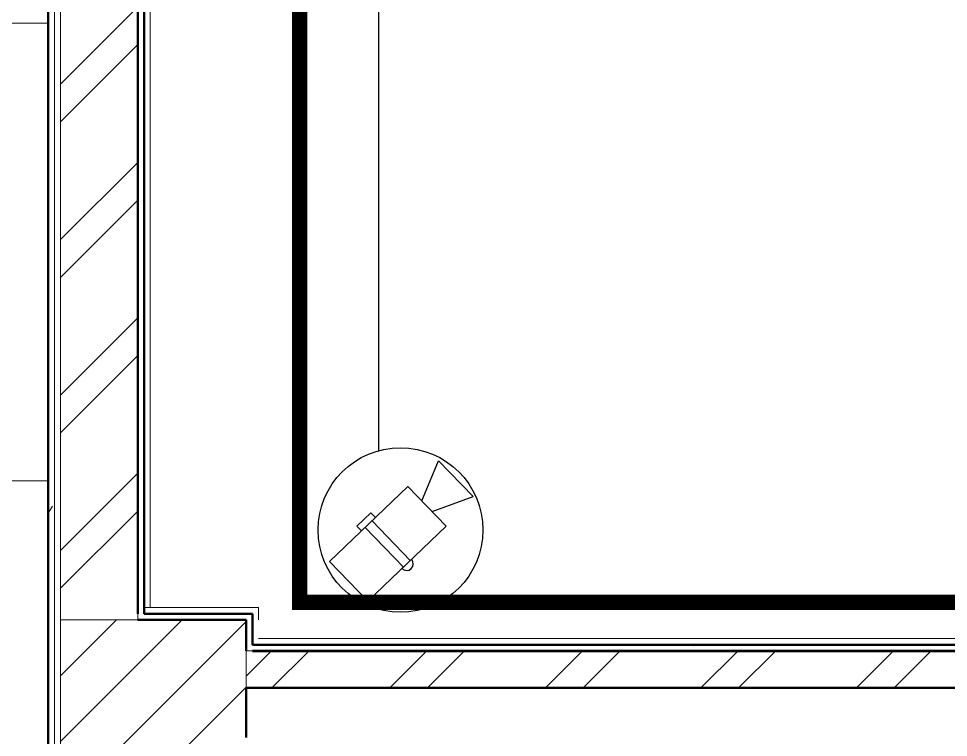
# Model space of a CAD drawing. Header units: millimetres. Extents: x -9358 to 257996, y -67499 to 9117.
# Drawn here: x 33714 to 36720, y -57778 to -55453 of the extents above; entities that cross this region are included whole.
import ezdxf

# ---------------------------------------------------------------- set-up
doc = ezdxf.new("R2010")
doc.units = ezdxf.units.MM
doc.header["$LTSCALE"] = 1000
for name, color, linetype, lineweight in [('A-COL-RFC', 8, 'Continuous', 18), ('A-COL-RFC-1', 8, 'Continuous', 9), ('A-COL-RFC-2', 8, 'Continuous', 50), ('A-RMP', 8, 'Continuous', 9), ('A-WAL-CLD', 8, 'Continuous', 9), ('A-WAL-CMU', 8, 'Continuous', 50), ('A-WAL-LOW-20', 8, 'Continuous', 18), ('A-WAL-LOW-30', 8, 'Continuous', 18), ('A-WAL-PAT-1', 8, 'Continuous', 9)]:
    doc.layers.add(name, color=color, linetype=linetype, lineweight=lineweight)
for name, color, linetype in [('CCTVNET', 6, 'Continuous'), ('F POINT AGN', 7, 'Continuous'), ('Route - rack1', 7, 'Continuous')]:
    doc.layers.add(name, color=color, linetype=linetype)
pattern_1 = [(45, (0, 0), (-251.4472, 251.4472), []), (45, (0, 381), (-251.4472, 251.4472), [])]
pattern_2 = [(0, (0, 0), (812.8, 203.2), [33.528, -576.072, 33.528, -576.072, -3251.2]), (0, (0, 0), (812.8, 203.2), [-1219.2, 33.528, -1185.672, 33.528, -576.072, -1422.4]), (0, (0, 0), (812.8, 203.2), [-3048, 33.528, -372.872, 33.528, -982.472]), (120, (304.8, 101.6), (-582.37636, 602.30545), [33.528, -576.072, 33.528, -576.072, -3251.2]), (120, (304.8, 101.6), (-582.37636, 602.30545), [-1219.2, 33.528, -1185.672, 33.528, -576.072, -1422.4]), (120, (304.8, 101.6), (-582.37636, 602.30545), [-3048, 33.528, -372.872, 33.528, -982.472]), (240, (406.4, 508), (-230.42364, -805.50545), [33.528, -576.072, 33.528, -576.072, -3251.2]), (240, (406.4, 508), (-230.42364, -805.50545), [-1219.2, 33.528, -1185.672, 33.528, -576.072, -1422.4]), (240, (406.4, 508), (-230.42364, -805.50545), [-3048, 33.528, -372.872, 33.528, -982.472])]

# ---------------------------------------------------------------- blocks, each defined once
blk = doc.blocks.new('Walls 190 - Walls 6-2351718-01-Ground Floor Furniture Plan')
at = {"layer": 'A-WAL-PAT-1'}
h = blk.add_hatch(dxfattribs=at)
h.set_pattern_fill('FP_131', color=256, style=0, pattern_type=2)
h.set_pattern_definition([(270, (29455.4, -55970), (900, 6e-14), [700, -700]), (270, (29905.4, -55270), (1800, 1e-13), [700, -700]), (180, (29905.4, -55270), (-9e-14, -700), [])])
h.paths.add_polyline_path([(33559.6, -55320), (33810, -55320), (33810, -55270), (29180, -55270), (29180, -55320), (31593.4, -55320)], flags=0)
at = {"layer": 'A-WAL-LOW-20'}
blk.add_line((33810, -55320), (29180, -55320), dxfattribs=at)
blk = doc.blocks.new('G')
at = {"layer": 'A-COL-RFC-1'}
h = blk.add_hatch(dxfattribs=at)
h.set_pattern_fill('FP_4', color=256, style=0, pattern_type=2)
h.set_pattern_definition([(45, (0, 0), (-106.06602, 106.06602), [])])
h.paths.add_polyline_path([(34450, -57750), (34450, -57250), (33850, -57250), (33850, -57750)], flags=0)
at = {"layer": 'A-WAL-PAT-1'}
h = blk.add_hatch(dxfattribs=at)
h.set_pattern_fill('FP_2', color=256, style=0, pattern_type=2)
h.set_pattern_definition(pattern_2)
h.paths.add_polyline_path([(34100, -57230), (34120, -57230), (34120, -52860), (34100, -52860), (34100, -56004.6)], flags=0)
h = blk.add_hatch(dxfattribs=at)
h.set_pattern_fill('FP_1', color=256, style=0, pattern_type=2)
h.set_pattern_definition(pattern_1)
h.paths.add_polyline_path([(34100, -57250), (34100, -53360), (33850, -53360), (33850, -57250)], flags=0)
h = blk.add_hatch(dxfattribs=at)
h.set_pattern_fill('FP_2', color=256, style=0, pattern_type=2)
h.set_pattern_definition(pattern_2)
h.paths.add_polyline_path([(33830, -57770), (33830, -53400), (33810, -53400), (33810, -57770)], flags=0)
h = blk.add_hatch(dxfattribs=at)
h.set_pattern_fill('FP_1', color=256, style=0, pattern_type=2)
h.set_pattern_definition(pattern_1)
h.paths.add_polyline_path([(36509, -57470), (37300, -57470), (37300, -57350), (34450, -57350), (34450, -57470), (36017.4, -57470)], flags=0)
h = blk.add_hatch(dxfattribs=at)
h.set_pattern_fill('FP_2', color=256, style=0, pattern_type=2)
h.set_pattern_definition(pattern_2)
h.paths.add_polyline_path([(37300, -57350.5), (37300, -57330.5), (34470, -57330.5), (34470, -57350.5), (35525.9, -57350.5)], flags=0)
h.paths.add_polyline_path([(40441.5, -57350.5), (40600, -57350.5), (40600, -57330.5), (39800, -57330.5), (39800, -57350.5), (40350, -57350.5)], flags=0)
at = {"layer": 'A-COL-RFC'}
for p, q in [((33850, -57250), (33850, -57630)), ((34100, -57250), (33850, -57250)), ((34450, -57470), (34450, -57350)), ((33850, -57630), (33850, -57750))]:
    blk.add_line(p, q, dxfattribs=at)
at = {"layer": 'A-COL-RFC-2'}
for p, q in [((34450, -57250), (34100, -57250)), ((34450, -57350), (34450, -57250)), ((34450, -57630), (34450, -57470))]:
    blk.add_line(p, q, dxfattribs=at)
at = {"layer": 'A-RMP'}
blk.add_line((33810, -56800), (32390, -56800), dxfattribs=at)
at = {"layer": 'A-WAL-CLD'}
for p, q in [((33830, -57770), (33830, -53380)), ((33850, -57250), (33850, -53360)), ((34100, -57230), (34100, -57250)), ((34450, -57350), (34470, -57350))]:
    blk.add_line(p, q, dxfattribs=at)
at = {"layer": 'A-WAL-CMU'}
for p, q in [((34100, -52860), (34100, -57230)), ((34120, -57230), (34120, -52860)), ((33810, -53400), (33810, -57790)), ((34470, -57230), (34120, -57230)), ((34470, -57330.5), (34470, -57230)), ((34100, -57250), (34450, -57250)), ((34450, -57250), (34450, -57350)), ((37300, -57330.5), (34470, -57330.5)), ((37300, -57350), (34470, -57350)), ((34470, -57350), (34470, -57350.5)), ((34470, -57350.5), (37300, -57350.5)), ((37300, -57470), (34450, -57470))]:
    blk.add_line(p, q, dxfattribs=at)
at = {"layer": 'A-WAL-LOW-30'}
for p, q in [((34140, -52860), (34140, -57210)), ((34120, -57210), (34490, -57210)), ((34490, -57250), (34490, -57210)), ((33850, -57250), (34100, -57250)), ((33850, -57630), (33850, -57250)), ((34490, -57310.5), (39343.5, -57310.5)), ((34450, -57350), (34450, -57470))]:
    blk.add_line(p, q, dxfattribs=at)
at = {"layer": 'A-WAL-LOW-20'}
blk.add_blockref('Walls 190 - Walls 6-2351718-01-Ground Floor Furniture Plan', (0, 0), dxfattribs=at)
blk = doc.blocks.new('CAM1')
at = {"color": 3}
for p, q in [((162556, 106038), (324526, 276477)), ((324526, 276477), (429598, 30014)), ((120391, 205701), (-417251, -23507)), ((236736, -67205), (120391, 205701)), ((-211976, 102874), (-115951, 143811)), ((-211976, 102874), (-197954, 69984)), ((-125603, 100829), (-9259, -172077)), ((-115951, 143811), (-101930, 110921)), ((-172803, 80707), (-56458, -192199)), ((194572, 32458), (429598, 30014)), ((-417251, -23507), (-300906, -296412)), ((-300906, -296412), (236736, -67205))]:
    blk.add_line(p, q, dxfattribs=at)
blk.add_circle((32, 182), 443637, dxfattribs=at)
blk.add_arc((-33597, -182453), 35754, 203.089498, 23.089498, dxfattribs=at)
blk = doc.blocks.new('RACK1 - ROUTE')
at = {"layer": 'F POINT AGN', "color": 1, "const_width": 50}
blk.add_lwpolyline([(33216.4, -39182.4), (33216.4, -45739), (30074, -45739), (30074, -48938), (33831, -48938), (33831, -46097), (32618, -46097), (32618, -49892), (30452, -49892), (30452, -53094), (33429, -53094), (33429, -44212), (35742, -44212), (35742, -45666), (34623, -45666), (34623, -57341), (50943, -57341), (50943, -44543), (37950, -44543), (38801, -44543), (43778, -44543), (43778, -28172)], dxfattribs=at)

msp = doc.modelspace()

# ---------------------------------------------------------------- block references
msp.add_blockref('G', (0, -148.1))

# ---------------------------------------------------------------- next in the draw order: linework, layer by layer
at = {"layer": 'CCTVNET', "color": 3}
msp.add_lwpolyline([(34879.3, -56850.3), (34879.3, -43493.1)], dxfattribs=at)

# ---------------------------------------------------------------- next in the draw order: block references
at = {"layer": 'CCTVNET', "color": 3, "xscale": 0.0006, "yscale": 0.0006, "zscale": 0.0006, "rotation": 20.76668833310043}
msp.add_blockref('CAM1', (34949, -57107.3), dxfattribs=at)
at = {"layer": 'Route - rack1', "color": 1}
msp.add_blockref('RACK1 - ROUTE', (0, 0), dxfattribs=at)

doc.saveas('drawing.dxf')
